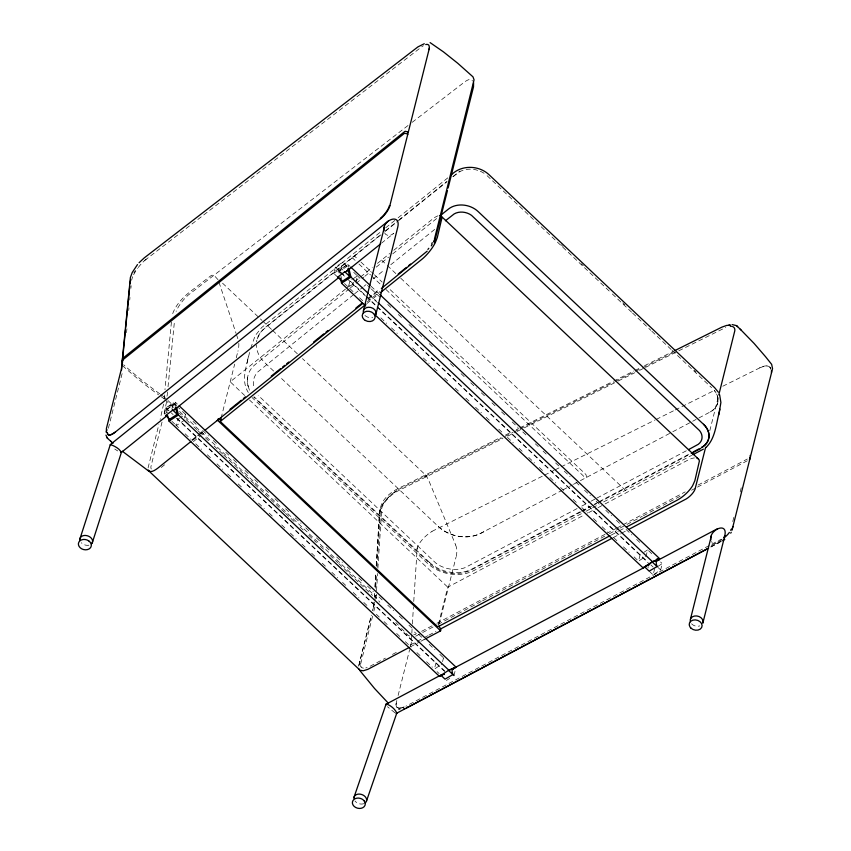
<?xml version="1.0" encoding="UTF-8"?>
<svg xmlns="http://www.w3.org/2000/svg" width="851" height="851" viewBox="0 0 851 851"><rect width="100%" height="100%" fill="white"/><g stroke="black" fill="none" stroke-linecap="round" stroke-linejoin="round"><path stroke-width="0.64" stroke-dasharray="4.25 3.19" d="M374.025 602.497L372.6 610.114M374.961 586.988L375.834 572.446M376.227 565.841L379.525 511.047L383.482 502.601L391.747 493.963M373.929 605.572L374.153 601.987M374.44 597.232L374.685 593.275M375.078 586.658L375.972 572.117M376.376 565.511L379.674 511.791M375.004 599.976L375.397 593.392M375.716 588.126L376.589 573.638M376.982 567.043L380.578 507.302C382.535 499.25 389.471 493.282 396.449 489.41L500.771 437.393M376.089 598.434L376.387 593.434L375.1 594.115A1.67 1.298 14.1 0 0 374.483 594.923L374.802 595.902A482.549 376.068 14.1 0 0 379.865 602.231M376.546 590.785L377.578 573.553M377.897 568.255L381.791 507.973A17.435 7.148 -41.9 0 1 396.311 491.772L502.93 438.488M411.756 634.516L411.224 643.271L409.948 648.366M411.831 633.272L412.065 629.293M412.384 623.996L413.426 606.763M413.746 601.466L417.235 547.799A17.669 7.255 -41.9 0 1 432.01 531.439M171.423 321.997L164.966 389.715M163.594 404.129L160.137 419.479M164.094 398.885L164.466 394.96M126.533 332.645L126.916 328.731M128.703 310.487L128.958 307.881M129.724 300.063L129.98 297.456M130.884 288.34L131.139 285.734M166.551 401.959L163.637 415.767M167.519 392.003L167.136 395.917L166.062 396.789A1.67 1.298 14.1 0 1 164.934 397.119L163.764 396.694A482.549 376.068 14.1 0 1 160.754 394.534M168.03 386.79L174.551 320.327M247.545 377.706L247.652 384.599L249.779 391.173M717.946 401.151L717.521 395.853M360.281 665.663L359.718 662.099M359.888 661.163L359.686 662.323M358.622 666.163L371.313 615.199M396.832 700.554L395.981 704.33A15.137 6.212 -41.9 0 0 401.321 707.83M396.258 703.16L396.109 704.458A15.127 6.202 -41.9 0 0 404.257 707.011M148.074 467.901L158.86 424.564M249.534 352.399C246.971 365.324 240.418 380.078 248.258 392.428M586.456 477.39L586.148 475.049A2.032 1.032 56.8 0 0 585.69 474.294L388.875 288.446M710.287 411.916L710.287 411.873A20.296 15.818 14.1 0 0 714.308 390.396A20.296 15.818 14.1 0 1 710.277 411.927L692.725 421.224M483.889 531.705L481.081 533.151A32.147 25.051 14.1 0 1 438.35 526.535L279.405 376.504M429.361 562.309L429.372 562.266A32.147 25.051 14.1 0 0 472.082 568.968L580.488 511.568M487.102 175.7L611.38 293.084M246.907 363.366L247.62 360.207M247.662 359.962L248.364 356.792M379.695 511.791C382.376 501.899 390.396 494.154 399.066 489.187L513.047 432.361M131.692 280.064L132.043 278.585A17.68 5.627 -51.2 0 1 132.713 276.735M108.385 428.266L122.778 370.983M162.03 422.128L150.935 466.614A14.903 4.744 -51.2 0 0 151.318 468.975M164.317 414.15L165.902 407.81L173.434 402.874L179.848 408.937M171.838 409.225L173.434 402.874M184.529 418.064L185.486 414.256L181.189 417.075M221.111 418.064L234.653 364.164M236.27 357.739L237.876 351.325M337.719 277.139L333.773 273.416L335.368 267.065L342.889 262.14L350.133 268.969M333.773 273.416L341.294 268.49L342.889 262.14M348.665 285.904L349.942 280.819L352.091 279.415M358.92 665.322L371.376 615.741M372.653 610.656L374.323 603.625M372.589 616.156L360.537 664.482A14.903 6.117 -41.9 0 0 363.473 668.131M373.866 611.071L375.461 604.699M398.119 695.469L409.629 649.632M438.446 624.283L447.764 587.169L583.946 515.11M439.244 623.974L456.008 557.235M435.989 662.759L434.393 669.109L441.914 664.174M442.552 661.642L443.509 657.834L441.361 659.238M453.966 675.556L455.242 670.482M640.143 554.767L638.548 561.117L646.069 556.192L647.664 549.842L642.292 553.363M654.717 568.521L653.121 574.872L649.175 571.149M654.196 574.17L660.642 569.947L662.238 563.596L660.567 562.022M709.798 430.712L718.17 397.417M732.754 521.535L734.051 516.376M740.2 491.91L741.487 486.761M438.35 526.524L438.361 526.482A32.147 25.051 14.1 0 0 481.081 533.151L561.798 490.495M353.133 257.14L353.197 256.959A5.361 2.734 56.8 0 1 353.41 256.555L354.271 256.151A2.032 1.032 56.8 0 1 354.856 256.396L358.048 259.342M250.737 348.25L255.172 335.624L261.736 327.507L381.62 231.078M257.204 338.868L260.151 332.826L264.831 327.805L380.397 234.855M218.005 279.671L213.899 275.192L211.505 275.288L190.081 291.723C182.199 297.988 174.817 305.903 172.008 315.764M133.841 272.926L135.373 270.49M394.024 492.484L396.768 490.538M143 262.076A17.68 5.627 -51.2 0 1 144.84 260.342L146.68 258.715M144.84 260.342L422.032 46.592A18.031 5.734 -51.2 0 1 423.404 45.741M385.748 227.76L397.119 218.611M398.151 217.782L447.764 177.88M385.567 230.695L397.97 220.717M399.002 219.888L446.573 181.635M452.775 176.636L460.008 171.051M380.961 234.823L264.342 328.624A32.147 25.051 14.1 0 0 256.545 341.889M385.099 231.493L397.502 221.515M398.534 220.686L447.126 181.603M453.328 176.604L457.487 173.232A20.296 15.818 14.1 0 1 477.698 170.317M381.482 243.205L393.79 233.302C391.269 235.791 386.12 236.578 384.471 232.727M345.527 289.063L230.217 381.801L244.662 395.438M346.559 288.234L353.761 282.436M354.793 281.607L372.291 267.533M377.44 263.395L389.694 253.534M393.768 250.258L432.425 219.164A18.137 5.766 -51.2 0 1 438.01 215.846M349.357 288.734L255.364 364.388A32.147 25.051 14.1 0 0 249.673 390.173M350.389 287.904L363.813 277.107M364.845 276.277L371.047 271.288M376.206 267.14L388.599 257.172M392.726 253.853L438.169 217.303M353.654 294.584L257.768 371.961A25.636 19.977 14.1 0 0 254.162 388.29M354.686 293.755L362.941 287.117M363.973 286.287L366.036 284.628M373.249 278.82L384.599 269.703M390.779 264.725L435.127 229.057M191.762 440.063L197.953 435.074M198.985 434.244L203.112 430.925M368.26 298.095L379.61 288.968M192.837 439.999L197.964 435.872M198.996 435.042L203.102 431.744M192.411 440.467L199.634 434.659M200.666 433.829L202.729 432.17M367.93 299.286L379.291 290.159M161.264 467.465L165.402 464.135M193.379 441.637L200.623 435.797M201.666 434.967L203.74 433.297M367.409 301.658L379.844 291.659M366.951 303.488L378.312 294.35M408.023 125.522L188.082 295.212A17.435 5.542 -51.2 0 0 176.125 311.381M412.224 122.289L465.22 81.494A17.786 5.659 -51.2 0 1 472.401 81.015M710.925 546.948L720.967 541.289M339.081 273.054L338.464 270.512L347.868 264.353L349.793 266.172M347.229 266.235L339.709 271.171L340.645 274.99M353.165 278.713L357.463 275.894L355.867 282.245L349.421 286.468M166.881 412.192L165.956 408.363L175.359 402.215L177.285 404.034M165.392 413.448L167.541 412.044M180.114 417.777L177.955 419.181L176.37 425.532L183.89 420.607M446.445 680.481L449.668 678.375M657.94 566.404L662.238 563.596M722.159 539.119L720.903 539.842A4.532 2.032 61.1 0 1 720.606 539.534L405.884 706.224M721.595 539.991L710.745 545.799M431.957 531.375L543.353 475.709M562.958 489.878L572.266 484.953M573.425 484.336L579.244 481.262M580.403 480.645L671.662 432.361M672.833 431.744L691.555 421.841M376.28 595.211L374.993 595.891A1.67 1.298 14.1 0 0 374.376 596.7M577.116 508.558L465.061 567.638A25.636 19.977 14.1 0 1 435.84 563.085L258.183 395.375M581.807 506.079L590.009 501.739M591.19 501.122L595.87 498.633M597.051 498.016L687.3 450.264M581.658 510.951L589.871 506.6M594.562 504.122L598.083 502.26M599.253 501.633L689.576 453.849M580.999 511.866L471.465 569.83C457.955 576.701 440.499 573.51 429.5 563.341L253.598 397.002M582.169 511.249L591.562 506.281M592.732 505.664L597.423 503.175M598.593 502.558L690.087 454.147M581.318 513.727L473.996 570.521C458.955 578.095 439.627 574.51 427.383 563.245L252.077 397.566M586.02 511.249L598.923 504.42M603.614 501.93L691.629 455.37M588.637 512.632L596.859 508.281M598.03 507.664L603.902 504.558M605.072 503.93L687.757 460.189A18.137 7.446 -41.9 0 1 694.448 457.923M421.628 631.336L432.17 625.762M436.861 623.283L605.54 534.034M606.71 533.417L616.081 528.46M617.252 527.833L621.932 525.354M623.102 524.737L685.183 491.889M698.075 485.07L747.274 459.04M415.671 636.208L421.543 633.101M422.713 632.484L436.797 625.028M437.978 624.411L481.421 601.423M482.591 600.806L608.22 534.332M609.39 533.715L618.783 528.748M619.964 528.12L625.836 525.014M627.006 524.397L642.271 516.323M643.441 515.695L682.194 495.197M691.586 490.229L696.278 487.74M697.448 487.123L747.944 460.412M611.263 535.066L618.294 531.343M619.464 530.726L624.145 528.248M370.174 666.216L385.439 658.131M392.492 654.408L398.364 651.302M410.118 645.079L415.99 641.973M417.16 641.356L423.032 638.25M424.213 637.622L427.734 635.761M428.904 635.144L435.957 631.41M613.337 537.555L620.39 533.832M621.56 533.205L626.262 530.726M410.501 646.771L419.777 641.867M420.926 641.25L424.404 639.42M710.904 546.895L722.648 540.683M424.128 476.762L427 476.358L302.467 358.622M505.515 435.031L511.462 432.063M516.217 429.691L518.589 428.51M519.78 427.915L612.454 381.705M613.645 381.11L633.846 371.036M635.037 370.451L639.782 368.079M644.537 365.707L673.056 351.484M514.238 431.765L518.993 429.393M520.174 428.798L614.071 381.982M615.262 381.386L634.282 371.908M635.463 371.313L641.409 368.355M642.601 367.76L673.503 352.346M507.685 436.116L516.004 431.978M517.185 431.383L523.131 428.415M524.322 427.83L617.007 381.61M618.198 381.014L634.835 372.717M639.59 370.345L644.345 367.972M645.526 367.387L677.619 351.389M678.8 350.793L725.775 327.454M544.544 475.113L554.054 470.369M555.235 469.784L559.99 467.412M561.181 466.816L655.057 420M656.249 419.415L674.077 410.522M675.268 409.927L714.478 390.375M722.797 386.226L761.475 367.026A18.031 7.393 -41.9 0 1 770.634 369.143M415.777 634.431L415.182 634.655A2.053 1.596 14.1 0 1 414.32 634.697L413.788 634.569M719.138 542.608C716.765 544.097 712.947 544.417 711.415 541.587M400.119 709.447L398.332 709.745M409.661 635.92L409.235 635.878A1.606 1.255 14.1 0 1 408.172 635.303A482.102 375.716 14.1 0 1 401.512 628.527M164.775 398.842L163.605 398.417A482.549 376.068 14.1 0 1 159.584 395.534M399.874 708.957L396.821 707.16M395.055 712.893L387.428 706.713M117.693 450.945L114.779 449.062M364.962 315.498L366.26 316.466A6.531 5.085 14.1 0 0 372.706 317.242M425.649 474.901L428.393 479.602L455.657 544.938M561.149 244.694L563.075 246.513M581.371 263.789L583.307 265.608M622.794 302.892L624.73 304.711M694.086 370.185L696.012 372.004M612.337 293.989L631.612 312.179M632.57 313.083L650.877 330.369M651.845 331.273L671.109 349.463M672.077 350.378L711.574 387.662M381.556 260.076L386.354 264.608M387.322 265.523L396.917 274.586M400.757 278.213L627.378 492.133M360.941 262.065L373.461 273.894M374.429 274.799L382.131 282.075M355.112 260.374L352.708 258.183A2.032 1.032 56.8 0 0 352.123 257.938L351.261 258.342A4.968 2.532 56.8 0 0 350.984 258.917M358.962 264.023L370.536 274.947M371.504 275.852L381.142 284.957M385.971 289.51L583.137 475.698A2.032 1.032 56.8 0 1 583.595 476.454L583.956 477.996A4.968 2.532 56.8 0 1 583.903 478.783M371.025 286.213L378.738 293.499M353.718 272.363L356.526 275.011M356.877 275.352L361.707 279.905M367.494 285.362L370.387 288.095M371.355 289.01L381.003 298.116M387.758 304.488L392.577 309.041M398.364 314.508L403.193 319.061M408.98 324.529L412.841 328.167M418.628 333.635L424.415 339.102M429.244 343.655L433.095 347.293M440.818 354.58L444.679 358.228M450.466 363.685L455.285 368.238M461.082 373.706L465.901 378.259M470.731 382.812L476.517 388.279M481.336 392.832L486.166 397.385M491.952 402.853L496.771 407.406M501.601 411.958L506.419 416.511M512.217 421.979L518.004 427.436M522.822 431.989L526.684 435.638M535.364 443.828L538.257 446.562M543.087 451.115L546.948 454.764M555.629 462.955L559.49 466.603M564.309 471.156L570.096 476.624M575.882 482.081L579.744 485.73M584.573 490.282L590.36 495.739M596.147 501.207L600.976 505.76M605.795 510.313L611.582 515.78M616.411 520.333L621.23 524.886M626.059 529.439L631.846 534.907M636.665 539.46L640.526 543.098M648.6 550.725L653.291 555.15M369.334 294.435L376.099 300.818M341.294 268.49L342.953 270.054M369.047 294.691L376.78 301.988M658.163 567.606L660.642 569.947M335.368 267.065L346.08 277.181M350.325 281.181L647.856 562.043M650.738 564.777L653.121 567.021M338.464 270.512L340.389 272.331M341.357 273.235L346.176 277.798M347.144 278.702L365.483 296.01M366.441 296.925L376.089 306.03M377.057 306.945L648.207 562.905M344.485 283.521L348.346 287.17M349.931 288.67L354.761 293.233M359.59 297.786L363.462 301.435M380.854 317.859L386.652 323.337M391.492 327.89L397.289 333.369M403.087 338.847L407.916 343.4M412.746 347.963L418.543 353.442M423.383 358.005L429.181 363.473M434.01 368.036L438.839 372.6M444.637 378.067L449.477 382.631M455.274 388.109L460.104 392.673M465.901 398.14L469.773 401.789M475.571 407.267L481.368 412.735M486.198 417.298L490.059 420.947M498.76 429.159L502.633 432.808M507.462 437.371L513.259 442.85M519.057 448.317L523.886 452.881M528.726 457.444L534.524 462.912M539.353 467.476L544.183 472.039M549.98 477.517L555.777 482.985M560.618 487.549L564.479 491.197M573.18 499.409L577.042 503.058M581.871 507.621L587.679 513.089M593.477 518.567L597.338 522.216M602.168 526.78L607.965 532.247M613.773 537.726L618.603 542.289M623.432 546.853L629.229 552.32M634.059 556.884L638.899 561.447M222.558 283.181L262.023 320.444M262.991 321.359L271.66 329.539M272.618 330.443L297.648 354.069M273.628 371.047L264.959 362.866A32.147 25.051 14.1 0 1 256.353 344.995M429.372 562.245L255.991 398.576A32.147 25.051 14.1 0 1 254.268 396.885M249.471 399.981L447.764 587.169M182.433 411.384L187.252 415.926M193.039 421.394L196.9 425.032M202.676 430.489L208.463 435.946M213.282 440.499L217.143 444.137M225.813 452.328L228.706 455.062M233.525 459.604L237.386 463.242M245.088 470.529L248.949 474.167M254.736 479.624L259.555 484.176M265.331 489.633L270.161 494.186M274.979 498.739L279.798 503.281M285.574 508.749L290.404 513.291M295.223 517.844L300.999 523.301M305.817 527.854L310.647 532.407M316.423 537.864L321.242 542.417M326.061 546.959L330.879 551.512M336.666 556.969L342.453 562.437M347.272 566.979L350.165 569.713M358.835 577.903L362.696 581.541M367.515 586.094L373.302 591.551M379.078 597.008L382.939 600.646M387.758 605.199L393.545 610.656M399.321 616.113L404.14 620.666M408.969 625.219L413.788 629.772M418.607 634.314L424.383 639.782M429.212 644.324L434.989 649.792M439.807 654.334L443.669 657.972M414.543 632.07L416.341 633.772M164.115 396.917L167.009 399.651M167.977 400.555L173.774 406.023M179.561 411.49L374.589 595.594M164.913 399.545L173.604 407.746M179.401 413.203L181.327 415.033M186.156 419.586L190.018 423.234M193.879 426.872L196.772 429.606M197.74 430.521L201.602 434.159M205.463 437.808L210.293 442.36M214.154 446.009L222.845 454.2M223.813 455.115L253.747 483.357M254.715 484.272L264.363 493.378M265.331 494.293L284.638 512.515M285.606 513.419L296.233 523.439M300.095 527.088L304.924 531.641M308.785 535.29L316.508 542.576M320.37 546.214L325.199 550.778M330.028 555.331L337.751 562.617M338.709 563.532L372.504 595.413M165.902 407.81L173.136 414.628M176.838 418.128L444.818 671.088M165.956 408.363L167.881 410.193M176.561 418.384L444.584 671.396M171.934 421.341L174.593 423.862M175.487 424.702L179.348 428.351M185.146 433.819L190.932 439.286M195.762 443.839L201.559 449.317M207.357 454.785L212.186 459.338M217.016 463.901L222.802 469.369M227.632 473.933L232.461 478.485M238.259 483.953L243.088 488.517M247.918 493.069L253.715 498.548M258.544 503.101L264.331 508.568M269.161 513.132L273.022 516.78M281.724 524.982L285.585 528.631M290.414 533.183L296.201 538.662M301.999 544.129L305.86 547.778M311.657 553.246L316.487 557.799M322.284 563.277L327.114 567.83M331.943 572.393L337.73 577.861M342.559 582.414L347.389 586.977M353.186 592.445L358.984 597.913M363.813 602.476L367.675 606.125M376.365 614.326L379.259 617.06M384.088 621.624L387.95 625.262M396.64 633.474L400.513 637.122M405.342 641.675L411.129 647.143M416.926 652.611L421.756 657.174M426.585 661.738L432.382 667.205M437.052 671.62L439.137 673.588M416.937 549.342L417.298 547.863M759.635 367.855L761.592 367.164A18.02 7.393 -41.9 0 1 770.751 369.281M691.608 623.762L691.959 624.177A6.531 5.085 14.1 0 0 699.703 625.921M770.07 367.409L771.08 369.196M360.686 666.365L361.154 667.056M339.953 272.171L339.336 270.82L346.219 265.278L346.825 266.64A6.51 3.319 56.8 0 1 347.229 268.097M167.955 410.522L167.339 409.161L174.221 403.629L174.827 404.98A6.51 3.319 56.8 0 1 175.232 406.448M219.005 282.341L236.078 333.39M236.493 334.634L238.152 339.623M347.868 264.353L348.485 266.895M340.953 276.267L341.889 280.096M175.359 402.215L176.285 406.033M175.349 406.65L174.721 404.097L167.2 409.023L167.828 411.576M88.866 545.204A6.531 4.755 17.9 0 1 81.302 542.768M648.079 567.883A6.51 3.319 56.8 0 1 648.079 566.628M363.792 803.706A6.531 4.798 19 0 1 354.963 800.993M455.593 545.002A60.942 24.998 -41.9 0 1 456.104 557.182M238.812 343.336A60.942 19.382 -51.2 0 1 237.961 351.261M480.315 171.285A20.296 15.818 14.1 0 1 485.07 174.008M404.14 706.883A15.137 6.212 -41.9 0 1 402.683 707.447M367.143 667.546A14.903 6.117 -41.9 0 1 365.802 667.929M398.236 625.102A482.102 375.716 14.1 0 1 395.821 622.517M159.754 393.811A482.549 376.068 14.1 0 1 144.042 381.982L141.223 379.737A482.102 375.716 14.1 0 1 123.661 364.813M133.65 274.724A17.68 5.627 -51.2 0 1 137.713 268.203M138.266 267.48A17.68 5.627 -51.2 0 1 141.17 263.991M122.597 365.728A482.102 375.716 14.1 0 0 141.053 381.45L143.872 383.705A482.549 376.068 14.1 0 0 158.584 394.811"/><path stroke-width="1.28" d="M383.992 230.929C381.599 220.388 401.438 212.197 397.683 227.515L375.834 314.487M121.544 370.068L122.14 363.962M122.257 362.739L125.501 329.709M125.725 327.412L129.778 286.096M130.001 283.819L130.629 279.905M771.474 372.706L771.453 370.642M719.361 411.682L720.893 402.491L719.638 394.8M705.83 447.594C715.34 438.744 716.042 424.255 719.244 412.288M718.765 414.873L719.84 409.118M107.471 432.999A15.137 4.819 -51.2 0 0 114.077 433.063L381.769 217.771A11.18 3.553 -51.2 0 0 389.556 206.836L429.372 48.188M690.374 621.677A6.531 5.085 14.1 0 1 696.852 615.964A6.531 5.085 14.1 0 1 702.83 623.166L724.839 535.577C728.02 520.844 708.426 530.503 710.893 539.97M106.29 432.276L106.928 429.734M610.082 535.683L437.797 626.847L220.26 421.479L221.217 417.639M363.483 310.338L384.492 226.706M434.404 239.301L474.06 79.813L472.986 76.845L457.753 63.272L443.488 51.9L430.106 42.614M434.276 243.056L447.456 190.571M448.105 188.007L473.507 86.887L473.581 82.664M705.617 447.349L695.012 489.325A10.946 4.489 -41.9 0 1 686.236 498.931L628.612 529.482M718.808 394.853L734.817 330.72A17.786 7.297 -41.9 0 0 732.615 326.593M690.48 619.017L711.33 536.002M731.998 530.247L772.548 368.653L771.644 364.345L765.549 356.707L754.082 343.421L740.189 329.146M703.564 424.287A20.296 15.818 14.1 0 1 701.309 447.637L701.298 447.69A20.296 15.818 14.1 0 0 703.554 424.341L478.113 211.527A20.296 15.818 14.1 0 0 448.488 209.048L440.233 215.633M120.927 452.424C120.853 449.477 113.96 445.53 110.322 444.573L79.888 539.002M732.998 526.556L731.988 529.237M92.206 542.97L121.48 452.126M354.037 797.164L386.035 704.245L438.988 676.077M366.515 800.993L396.821 712.989C394.853 708.883 390.641 705.288 386.28 703.968M220.792 419.352L220.622 419.703A2.032 1.032 56.8 0 1 220.228 419.905L218.196 418.798L217.845 420.011L205.155 430.095M433.563 241.684L434.042 240.461M723.914 537.651L724.839 535.577M730.722 533.173L731.243 532.258M431.276 245.865L432.117 244.514M137.479 264.587L132.235 272.501L130.384 277.596L121.448 368.749L106.439 428.383L106.332 431.925M395.96 713.244L396.821 712.989M139.064 262.736L144.255 257.885L417.926 46.89L424.287 43.731M427.149 251.173L381.354 288.5M749.38 459.625L749.593 459.444A2.021 1.574 14.1 0 0 749.933 458.849L749.944 458.2M388.375 220.909L110.322 444.573L110.524 445.381M450.86 175.391C460.742 164.668 478.709 164.924 489.08 174.753L714.67 387.705L718.287 392.13M170.157 419.671L165.722 415.49L172.859 410.033A6.51 3.319 56.8 0 0 175.327 407.757M342.549 281.702L337.719 277.139L344.857 271.692A6.51 3.319 56.8 0 0 347.112 270.49M121.395 452.402L166.69 415.969M174.604 409.608L338.687 277.628M346.602 271.267L380.461 244.035M445.445 220.76L454.168 213.92A13.786 10.744 14.1 0 1 471.55 215.367L699.575 430.617A13.786 10.744 14.1 0 1 698.245 444.328L688.47 449.647M229.951 409.342L241.312 400.204M243.375 398.545L245.439 396.885M271.235 376.131L280.532 368.664M282.596 367.004L284.66 365.345M286.723 363.685L288.787 362.015M313.562 342.091L323.88 333.794M325.944 332.135L328.007 330.475M355.878 308.062L362.069 303.073M398.194 274.022L406.448 267.384M408.512 265.714L410.576 264.055M190.784 441.648L157.924 468.071C155.499 469.795 150.574 473.752 148.255 470.039M217.186 420.543L362.771 303.445M220.26 421.479L365.919 304.318M380.376 292.691L421.702 259.449A19.307 6.138 -51.2 0 0 435.223 242.822L437.308 237.578L441.882 218.058A18.137 5.766 -51.2 0 0 440.041 215.611M724.786 539.374L722.648 540.683M342.198 281.373L349.718 276.437L347.857 268.788M365.728 306.062L341.57 283.255L350.974 277.096L348.793 268.171M169.689 419.224L177.21 414.299L175.657 407.927M441.786 675.3L439.424 676.332L169.062 421.117L178.465 414.958L176.593 407.31M439.424 676.332L448.828 670.173L455.923 667.056L179.21 405.853M452.126 669.397L454.274 667.982L448.594 670.482M452.785 669.109L455.923 667.056M374.419 314.274L643.048 567.851L652.451 561.692L659.546 558.564L379.706 294.403M644.696 566.915L652.217 561.99L657.897 559.501M655.366 561.309L659.546 558.564M693.097 451.987L698.969 448.881M691.257 453.53L700.639 448.562M692.799 454.753L703.362 449.158M626.496 527.003L676.885 500.345A19.307 7.925 -41.9 0 0 692.597 485.772L694.863 480.698L699.362 461.114A18.137 7.446 -41.9 0 0 696.937 458.115M439.478 629.549L612.167 538.183M409.342 647.388L367.898 669.312L363.26 670.779L360.079 670.269L148.595 470.72M425.564 638.803L440.627 630.836L440.744 628.878L439.042 626.464A2.032 1.032 56.8 0 1 438.903 625.974M453.009 668.663L645.452 566.84M657.142 560.649L717.021 528.971M440.605 674.971L445.041 679.151L453.009 674.492A6.51 3.319 56.8 0 1 453.849 668.365M644.345 566.585L649.175 571.149L657.142 566.489A6.51 3.319 56.8 0 1 657.983 560.362M407.757 707.287L707.383 548.757M396.566 713.276L708.585 548.193M674.247 350.889L721.914 327.124L726.765 325.401L729.935 325.316M406.384 707.947L407.895 707.224M643.048 567.851L646.59 566.287M441.073 675.407L444.477 673.907M403.661 708.894L404.906 708.543M728.456 325.295L730.19 324.859M732.115 324.582L736.53 325.635L740.987 329.933M453.849 668.365L454.774 668.46M337.719 277.139L337.975 277.224A6.51 3.319 56.8 0 0 338.953 277.203M165.722 415.49L165.977 415.575A6.51 3.319 56.8 0 0 166.956 415.554M148.574 471.007L122.31 451.211M429.106 49.581L429.223 48.081A18.02 5.734 -51.2 0 0 425.702 44.582M407.799 134.394L407.735 134.341A5.17 4.032 14.1 0 0 406.852 133.798L405.087 133.32A2.021 1.574 14.1 0 0 404.278 133.479L122.427 360.175A2.053 1.596 14.1 0 0 122.225 360.835L122.682 362.079M408.289 132.394L408.299 132.405A4.925 3.84 14.1 0 0 407.352 131.82L405.587 131.331A2.021 1.574 14.1 0 0 404.768 131.49L122.597 358.462A2.053 1.596 14.1 0 0 122.395 359.122L122.98 360.547M389.843 205.793L389.864 205.814A4.532 3.457 15.6 0 0 389.46 205.527L389.152 206.548A11.148 3.542 -51.2 0 1 381.397 217.441L380.333 218.345A4.532 2.33 50.4 0 0 380.684 218.654L380.705 218.675M115.417 432.021L113.928 432.946A15.127 4.808 -51.2 0 1 107.332 432.872M359.356 669.673L358.909 668.897M88.717 540.853L89.929 541.906A6.542 5.095 14.1 0 1 90.057 548.193L88.887 549.055A6.542 5.095 14.1 0 1 80.185 547.746A6.542 5.095 14.1 0 1 80.005 540.757A6.542 5.095 14.1 0 1 88.695 540.832M110.63 441.126L113.045 443.265M105.949 435.138L107.577 438.371M107.003 437.861L111.204 441.648M441.361 216.367L698.618 459.21M350.761 267.086L370.057 285.298M657.036 558.682L658.908 560.458M350.974 277.096L368.366 293.521M378.025 302.637L652.451 561.692M344.602 271.607L350.24 276.926M651.706 561.511L657.334 566.819M217.473 420.181L440.627 630.836M178.465 414.958L448.828 670.173M172.604 409.948L177.306 414.394M448.498 670.397L453.966 675.556M736.828 325.88L737.615 326.646M388.173 703.022L374.557 688.491L359.686 670.322M364.281 800.982L363.186 799.855A6.542 5.095 14.1 0 0 355.303 798.61L354.048 799.366A6.542 5.095 14.1 0 0 354.08 806.322A6.542 5.095 14.1 0 0 362.781 807.716A6.542 5.095 14.1 0 0 364.26 800.993M750.157 455.413L750.433 456.859A2.021 1.574 14.1 0 1 750.082 457.466M340.326 278.16L341.57 283.255M167.817 416.022L169.062 421.117M386.035 704.245L386.152 704.83M363.377 312.998A6.531 5.085 14.1 0 1 370.696 307.434A6.531 5.085 14.1 0 1 375.142 315.647M91.419 543.97A6.531 4.755 17.9 0 0 91.174 538.013L89.961 536.97A6.531 4.755 17.9 0 0 82.877 535.779A6.531 4.755 17.9 0 0 79.941 540.279M365.047 803.057A6.531 4.798 19 0 0 365.59 797.164L364.505 796.036A6.531 4.798 19 0 0 357.494 794.249A6.531 4.798 19 0 0 353.92 798.429M648.388 565.638A6.51 3.319 56.8 0 1 648.973 564.968M443.945 674.63A6.51 3.319 56.8 0 1 444.243 673.641M730.318 326.305A17.786 7.297 -41.9 0 1 731.562 326.337M731.094 529.343A11.148 4.574 -41.9 0 1 730.658 530.322M729.381 532.418A11.148 4.574 -41.9 0 1 724.467 537.513M432.265 242.673A10.946 3.478 -51.2 0 1 431.755 243.748M428.808 248.301A10.946 3.478 -51.2 0 1 427.904 249.407M122.14 365.132A1.606 1.255 14.1 0 1 122.065 364.792M365.27 320.433L363.962 319.465A6.531 5.085 14.1 0 1 366.643 311.306A6.531 5.085 14.1 0 1 375.068 317.604A6.531 5.085 14.1 0 1 365.27 320.433M690.959 628.144L689.97 626.953A6.531 5.085 14.1 0 1 695.299 619.89A6.531 5.085 14.1 0 1 701.649 627.538A6.531 5.085 14.1 0 1 690.959 628.144"/></g></svg>
